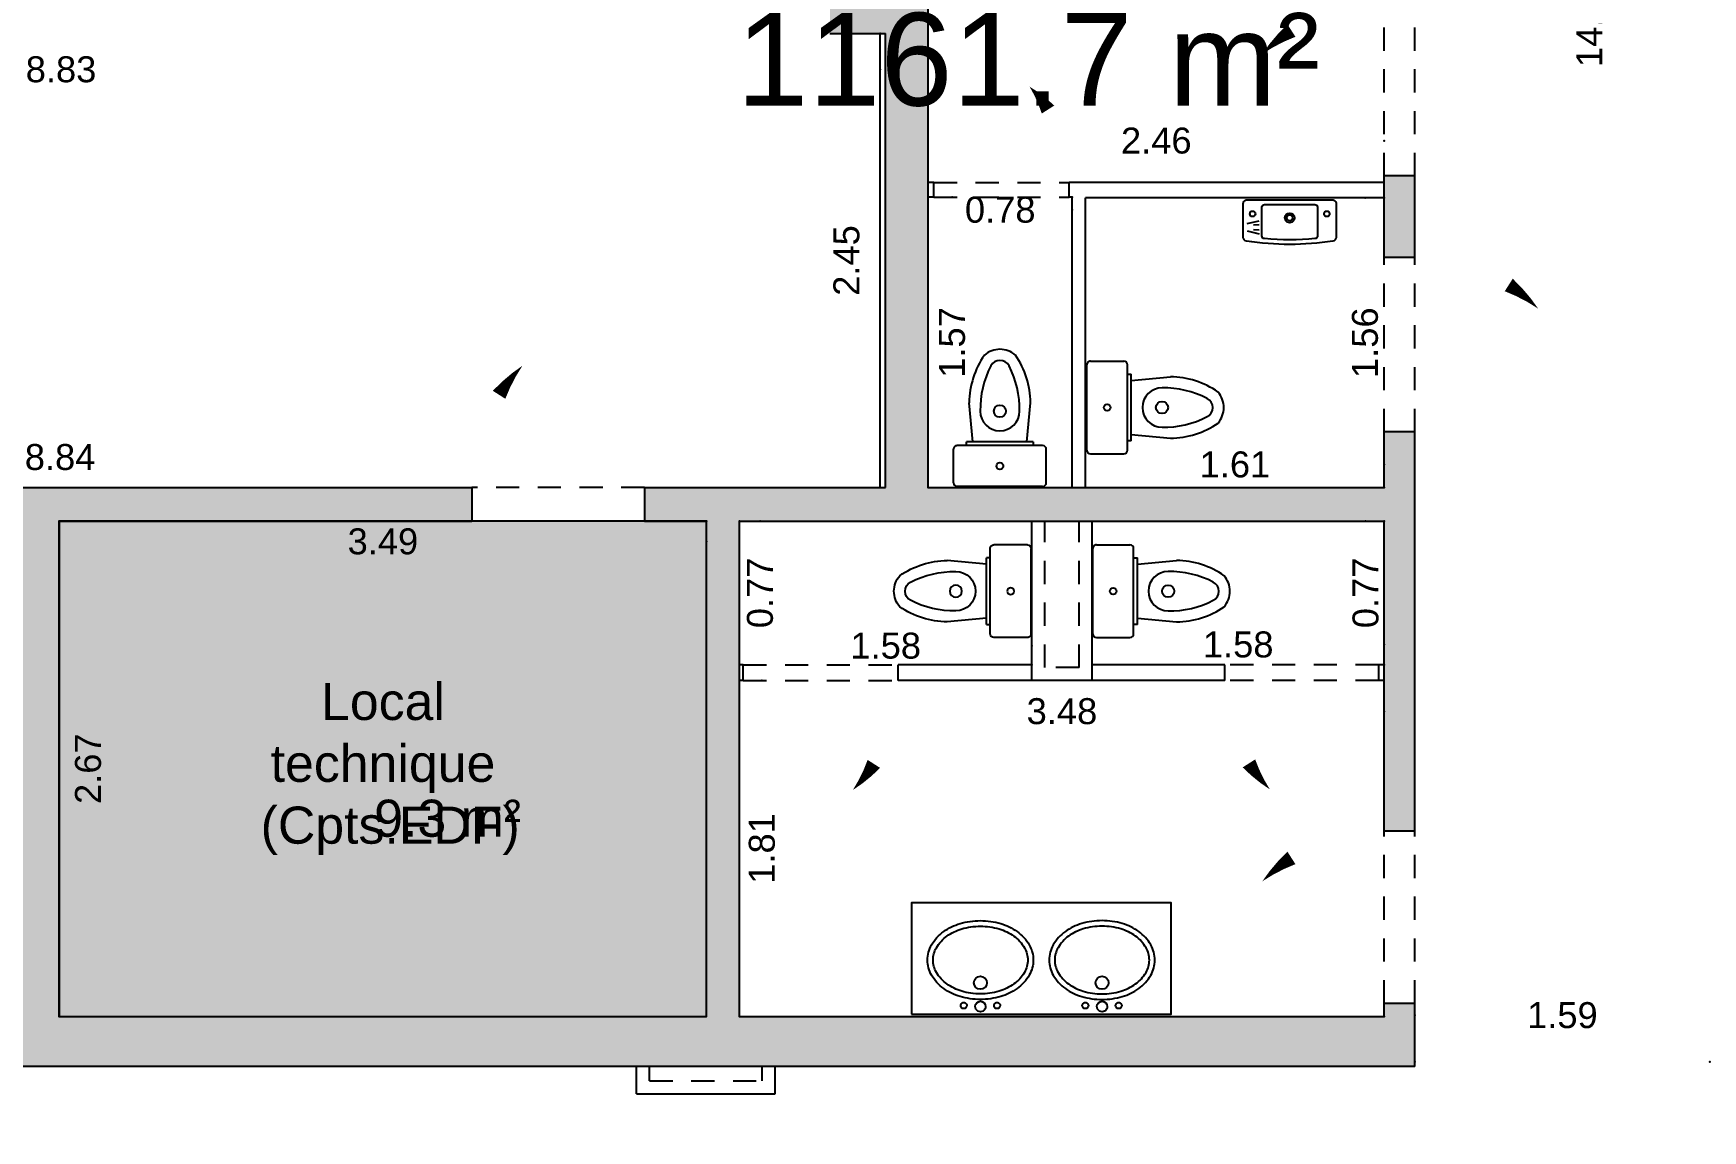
# Model space of a CAD drawing. Header units: metres. Extents: x 46.9 to 94.2, y 5.9 to 84.
# Drawn here: x 65.88 to 74.88, y 17.22 to 23.13 of the extents above; entities that cross this region are included whole.
import ezdxf
from ezdxf.enums import TextEntityAlignment as Align

# ---------------------------------------------------------------- set-up
doc = ezdxf.new("R2010")
doc.units = ezdxf.units.M
doc.header["$PDSIZE"] = 0.02
doc.linetypes.add('CACHE2', pattern=[0.1875, 0.125, -0.0625])
for name, color, linetype in [('GEX_BAT_cloison', 2, 'Continuous'), ('GEX_BAT_coffrage', 221, 'Continuous'), ('GEX_BAT_gaine_tremie', 13, 'Continuous'), ('GEX_BAT_linteau_cloison', 3, 'CACHE2'), ('GEX_BAT_linteau_mur', 6, 'CACHE2'), ('GEX_BAT_mur', 1, 'Continuous'), ('GEX_EDS_sdp_1-SDP_su', 10, 'Continuous'), ('GEX_EDS_sdp_7-LT_su', 7, 'Continuous'), ('GEX_MEP_txt_cot_plani', 30, 'Continuous'), ('GEX_MEP_txt_designation', 7, 'Continuous')]:
    doc.layers.add(name, color=color, linetype=linetype)
for name, color, linetype, true_color in [('GEX_EDS_sdp_7-LT', 150, 'Continuous', 0x007fff), ('GEX_EQU_sanitaire', 9, 'Continuous', 0x808080), ('GEX_MEP_mur_pochage', 7, 'Continuous', 0x999999), ('GEX_MEP_ouvrant_porte', 9, 'Continuous', 0x808080)]:
    doc.layers.add(name, color=color, linetype=linetype, true_color=true_color)
doc.styles.add('Cota100', font='swissl.ttf', dxfattribs={"height": 0.14})
doc.styles.add('Désignation', font='swissl.ttf', dxfattribs={"height": 0.2})
doc.styles.add('SURF', font='swissl.ttf')
doc.dimstyles.new('00SCP', dxfattribs={"dimtxt": 0.2, "dimasz": 0.1, "dimexe": 1.25, "dimexo": 0.625, "dimgap": 0.05, "dimtad": 0, "dimzin": 0, "dimdsep": 46, "dimtxsty": 'Cota100', "dimblk": 'NONE', "dimcen": 0, "dimse1": 1, "dimse2": 1, "dimsd1": 1, "dimsd2": 1, "dimclrd": 256, "dimclrt": 256, "dimaunit": 2, "dimazin": 0, "dimtfac": 1, "dimtofl": 0, "dimtmove": 0, "dimatfit": 3, "dimldrblk": 'NONE', "dimfxl": 1, "dimlwd": -1, "dimarcsym": 0})

# ---------------------------------------------------------------- blocks, each defined once
blk = doc.blocks.new('WC_anc')
at = {"layer": 'GEX_EQU_sanitaire'}
for p, q in [((-0.2299999999995634, 0), (0.2299999999995634, 0)), ((-0.25, -0.01999999999998181), (-0.25, -0.2000000000000455)), ((0.25, -0.01999999999998181), (0.25, -0.2000000000000455)), ((-0.2299999999995634, -0.2200000000000273), (0.2299999999995634, -0.2200000000000273)), ((-0.1800211909576319, -0.2400000000000091), (-0.1800211909576319, -0.2200000000000273)), ((-0.1800211909576319, -0.2400000000000091), (0.1800211909576319, -0.2400000000000091)), ((-0.1455349706211564, -0.2400000000000091), (-0.1655349706215929, -0.4513128155659842)), ((0.1455349706211564, -0.2400000000000091), (0.1655349706215929, -0.4513128155659842)), ((0.1800211909576319, -0.2200000000000273), (0.1800211909576319, -0.2400000000000091))]:
    blk.add_line(p, q, dxfattribs=at)
for centre, radius in [((0, -0.1100000000000136), 0.01808360721902258), ((0, -0.4057859205188379), 0.03256487162645499)]:
    blk.add_circle(centre, radius, dxfattribs=at)
for centre, radius, start, end in [((-0.2299999999995634, -0.01999999999998181), 0.02, 90, 180), ((0.2299999999995634, -0.01999999999998181), 0.02, 0, 90), ((-0.2299999999995634, -0.2000000000000455), 0.02, 180, 270), ((0.2299999999995634, -0.2000000000000455), 0.02, 270, 0), ((0, -0.4057859205188379), 0.1060212552761711, 0, 180), ((0.4098907800525922, -0.4136457472908432), 0.51598738613228, 179.1272028522205, 207.1953121396612), ((-0.4098907800525922, -0.4136457472909569), 0.5159873861322742, 332.8046878603388, 0.8727971477925268), ((0.2980036237804597, -0.4449736446969155), 0.4635819383751183, 180.7835056242657, 214.5960937535765), ((-0.2980036237804597, -0.4449736446970292), 0.4635819383751183, 325.4039062464342, 359.2164943749918), ((0.002048223230303847, -0.6047060774502597), 0.1343332534198252, 230.3853511661666, 269.1263585809832), ((0, -0.6242586016226142), 0.05515311442279596, 207.195312139602, 332.8046878603388), ((-0.002048223230303847, -0.6047060774502597), 0.1343332534198252, 270.8736414190167, 309.6146488338334)]:
    blk.add_arc(centre, radius, start, end, dxfattribs=at)
blk = doc.blocks.new('Lav_main')
at = {"layer": 'GEX_EQU_sanitaire'}
for p, q in [((-0.2299999999993361, -0.1277303202055009), (-0.1650000000006457, -0.1127303202056282)), ((-0.2299999999993361, -0.1677303202054645), (-0.1650000000006457, -0.1827303202053372)), ((-0.1949999999994816, -0.1350476248944688), (-0.1650000000006457, -0.133076686077402)), ((-0.1949999999994816, -0.1604130155160419), (-0.1650000000006457, -0.1623839543335635))]:
    blk.add_line(p, q, dxfattribs=at)
for points in [[(0.2499999999997726, -0.2028684423153209, -0.3713026147036146), (0.2329629629626879, -0.2226477447138677, -0.07448503859050569), (-0.2329629629623469, -0.2226477447138677, -0.3713026316475299), (-0.2499999999997726, -0.2028684411247923), (-0.2499999999997726, -0.01999999999998181, -0.4142135623730951), (-0.2299999999997908, 0), (0.2299999999997908, 0, -0.4142135623797548), (0.2500000000002274, -0.01999999999998181)], [(-0.1850000000005139, -0.0749999999998181, -1), (-0.2150000000004866, -0.0749999999998181, -1)], [(0.1350000000004457, -0.02500000000009095, -0.4142135623619958), (0.1499999999998636, -0.03999999999996362), (0.1499999999998636, -0.1940422529369243, -0.3886084416338944), (0.1363213703097017, -0.208983938935944, -0.04413145973066457), (-0.1363213703099291, -0.208983938935944, -0.3886084416306387), (-0.1499999999994088, -0.1940422529360148), (-0.1499999999994088, -0.03999999999996362, -0.4142135623719853), (-0.1349999999994793, -0.02500000000009095)], [(0.02602152959917703, -0.09685071190733652, -1), (-0.02602152959872228, -0.09685071190733652, -1)], [(0.01602152959918612, -0.09685071190733652, -1), (-0.01602152959873138, -0.09685071190733652, -1)], [(0.2150000000009413, -0.0749999999998181, -1), (0.1850000000009686, -0.0749999999998181, -1)]]:
    blk.add_lwpolyline(points, format="xyb", close=True, dxfattribs=at)
blk = doc.blocks.new('Lav_mod_2ov')
at = {"layer": 'GEX_EQU_sanitaire'}
blk.add_lwpolyline([(0.7000207639293308, 0), (-0.7000207639293876, -4.547473508864641e-13), (-0.7000207639293876, -0.6000000000003638), (0.7000207639293876, -0.6000000000003638)], close=True, dxfattribs=at)
for points in [[(-0.129994408372113, -0.1385473538216502, 0.08343840775333503), (-0.2183157912086244, -0.09537174992829023, 0.0721734136228781), (-0.3277664005445331, -0.0794901745784955, 0.0721734136228706), (-0.4372170098804418, -0.09537174992829023, 0.08343840775334628), (-0.5255383927169532, -0.1385473538216502, 0.1066419042165774), (-0.5908948619353396, -0.2105371480147369, 0.1319220404663405), (-0.6127664005443876, -0.2919901745785864, 0.1319220404663596), (-0.5908948619353396, -0.373443201142436, 0.1066419042165322), (-0.5255383927169532, -0.4454329953355227, 0.08343840775340261), (-0.4372170098804418, -0.4886085992288827, 0.07217341362286965), (-0.3277664005445331, -0.5044901745786774, 0.07217341362287064), (-0.2183157912086244, -0.4886085992288827, 0.08343840775339216), (-0.129994408372113, -0.4454329953355227, 0.106641904216594), (-0.06463793915372662, -0.373443201142436, 0.1319220404662997), (-0.04276640054467862, -0.2919901745785864, 0.1319220404663559), (-0.06463793915372662, -0.2105371480147369, 0.1066419042166187)], [(-0.4340038180604324, -0.04663304784207867, -1), (-0.4012638338948591, -0.04663304784207867, -1)], [(-0.3557916336656604, -0.04155264907421952, -1), (-0.299741167423349, -0.04155264907421952, -1)], [(-0.2542689671923881, -0.04663304784207867, -1), (-0.2215289830268148, -0.04663304784207867, -1)], [(0.129994408370294, -0.1385473538216502, -0.08343840775333503), (0.2183157912068054, -0.09537174992829023, -0.0721734136228781), (0.3277664005427141, -0.0794901745784955, -0.0721734136228706), (0.4372170098786228, -0.09537174992829023, -0.08343840775334628), (0.5255383927151343, -0.1385473538216502, -0.1066419042165774), (0.5908948619335206, -0.2105371480147369, -0.1319220404663405), (0.6127664005425686, -0.2919901745785864, -0.1319220404663596), (0.5908948619335206, -0.373443201142436, -0.1066419042165322), (0.5255383927151343, -0.4454329953355227, -0.08343840775340261), (0.4372170098786228, -0.4886085992288827, -0.07217341362286965), (0.3277664005427141, -0.5044901745786774, -0.07217341362287064), (0.2183157912068054, -0.4886085992288827, -0.08343840775339216), (0.129994408370294, -0.4454329953355227, -0.106641904216594), (0.06463793915190763, -0.373443201142436, -0.1319220404662997), (0.04276640054285963, -0.2919901745785864, -0.1319220404663559), (0.06463793915190763, -0.2105371480147369, -0.1066419042166187)], [(0.2215289830286338, -0.04663304784207867, -1), (0.2542689671942071, -0.04663304784207867, -1)], [(0.2997411674252248, -0.04155264907421952, -1), (0.3557916336675362, -0.04155264907421952, -1)], [(0.4340038180622514, -0.04663304784207867, -1), (0.4012638338966781, -0.04663304784207867, -1)], [(-0.5080786297443751, -0.4210371621466038, 0.08343840775082854), (-0.4286903762740621, -0.459845836508066, 0.07217341362286417), (-0.3277664005445331, -0.4744901745784773, 0.07217341362286536), (-0.2268424248150041, -0.459845836508066, 0.08343840775339512), (-0.1474541713423605, -0.4210371621452396, 0.106641904216594), (-0.09060279019740847, -0.3584156760521182, 0.1319220404663075), (-0.07276640054533345, -0.2919901745785864, 0.1319220404663613), (-0.09060279019740847, -0.2255646731050547, 0.106641904216621), (-0.1474541713423605, -0.1629431870119333, 0.08343840775333325), (-0.2268424248150041, -0.1241345126491069, 0.07217341362287374), (-0.3277664005445331, -0.1094901745786956, 0.0721734136228653), (-0.4286903762740621, -0.1241345126491069, 0.08343840775334462), (-0.5080786297467057, -0.1629431870119333, 0.1066419042165777), (-0.5649300108916577, -0.2255646731050547, 0.1319220404663368), (-0.5827664005437327, -0.2919901745785864, 0.1319220404663605), (-0.5649300108916577, -0.3584156760521182, 0.1066419042198547)], [(-0.2927664005445081, -0.169490174578641, -1), (-0.3627664005445581, -0.169490174578641, -1)], [(0.5080786297425561, -0.4210371621466038, -0.08343840775082854), (0.4286903762722432, -0.459845836508066, -0.07217341362286417), (0.3277664005427141, -0.4744901745784773, -0.07217341362286536), (0.2268424248131851, -0.459845836508066, -0.08343840775339512), (0.1474541713405415, -0.4210371621452396, -0.106641904216594), (0.09060279019558948, -0.3584156760521182, -0.1319220404663075), (0.07276640054351446, -0.2919901745785864, -0.1319220404663613), (0.09060279019558948, -0.2255646731050547, -0.106641904216621), (0.1474541713405415, -0.1629431870119333, -0.08343840775333325), (0.2268424248131851, -0.1241345126491069, -0.07217341362287374), (0.3277664005427141, -0.1094901745786956, -0.0721734136228653), (0.4286903762722432, -0.1241345126491069, -0.08343840775334462), (0.5080786297448867, -0.1629431870119333, -0.1066419042165777), (0.5649300108898387, -0.2255646731050547, -0.1319220404663368), (0.5827664005419138, -0.2919901745785864, -0.1319220404663605), (0.5649300108898387, -0.3584156760521182, -0.1066419042198547)], [(0.3627664005463771, -0.169490174578641, -1), (0.2927664005463271, -0.169490174578641, -1)]]:
    blk.add_lwpolyline(points, format="xyb", close=True, dxfattribs=at)
blk = doc.blocks.new('*D104')
at = {"color": 0, "transparency": 16777216}
for p in [(70.70781804158922, 24.68764325520896), (73.16558929058645, 24.68764078468393), (73.16558714425383, 22.55238832104895)]:
    blk.add_point(p, dxfattribs=at)
at = {"layer": 'GEX_MEP_txt_cot_plani', "transparency": 16777216, "insert": (71.93670151975523, 22.55238955631146), "char_height": 0.14, "attachment_point": 5, "rotation": 359.9999424069032, "style": 'Cota100'}
blk.add_mtext('2.46', dxfattribs=at)
blk = doc.blocks.new('_None')
blk = doc.blocks.new('*D105')
at = {"color": 0, "transparency": 16777216}
for p in [(70.70781804158922, 24.68764325520896), (70.85465804506286, 24.68764310760746), (70.70781566935054, 22.32764325520838)]:
    blk.add_point(p, dxfattribs=at)
at = {"layer": 'GEX_MEP_txt_cot_plani', "transparency": 16777216, "insert": (70.85465685894354, 23.50764310760717), "char_height": 0.14, "attachment_point": 5, "rotation": 89.99994240709174, "style": 'Cota100'}
blk.add_mtext('2.36', dxfattribs=at)
blk = doc.blocks.new('*D106')
at = {"color": 0, "transparency": 16777216}
for p in [(70.70781558893485, 22.24764325520936), (71.48281558893812, 22.24764247618713), (71.48281552066905, 22.17972588862175)]:
    blk.add_point(p, dxfattribs=at)
at = {"layer": 'GEX_MEP_txt_cot_plani', "transparency": 16777216, "insert": (71.09531552066743, 22.17972627813285), "char_height": 0.14, "attachment_point": 5, "rotation": 359.9999424068567, "style": 'Cota100'}
blk.add_mtext('0.78', dxfattribs=at)
blk = doc.blocks.new('*D107')
at = {"color": 0, "transparency": 16777216}
for p in [(70.70781558893394, 22.24764325520936), (70.83634470865236, 22.24764312601363), (70.70781401553266, 20.68236020684617)]:
    blk.add_point(p, dxfattribs=at)
at = {"layer": 'GEX_MEP_txt_cot_plani', "transparency": 16777216, "insert": (70.83634392195174, 21.46500160183203), "char_height": 0.14, "attachment_point": 5, "rotation": 89.99994240705968, "style": 'Cota100'}
blk.add_mtext('1.57', dxfattribs=at)
blk = doc.blocks.new('*D108')
at = {"color": 0, "transparency": 16777216}
for p in [(73.06200992138062, 22.24514088879969), (73.16558683541915, 22.24514078468565), (73.16558526453171, 20.68235773633023)]:
    blk.add_point(p, dxfattribs=at)
at = {"layer": 'GEX_MEP_txt_cot_plani', "transparency": 16777216, "insert": (73.06200913593692, 21.46374936462198), "char_height": 0.14, "attachment_point": 5, "rotation": 89.99994240709245, "style": 'Cota100'}
blk.add_mtext('1.56', dxfattribs=at)
blk = doc.blocks.new('*D109')
at = {"color": 0, "transparency": 16777216}
for p in [(73.16558538943514, 20.80661680065078), (71.55558526453116, 20.68235935467874), (73.16558526453174, 20.68235773633024)]:
    blk.add_point(p, dxfattribs=at)
at = {"layer": 'GEX_MEP_txt_cot_plani', "transparency": 16777216, "insert": (72.36058538943486, 20.80661760982503), "char_height": 0.14, "attachment_point": 5, "rotation": 359.9999424071184, "style": 'Cota100'}
blk.add_mtext('1.61', dxfattribs=at)
blk = doc.blocks.new('*D110')
at = {"color": 0, "transparency": 16777216}
for p in [(71.2655844074985, 19.82974662463948), (69.6905843048662, 19.72764427770744), (71.26558430486507, 19.72764269454001)]:
    blk.add_point(p, dxfattribs=at)
at = {"layer": 'GEX_MEP_txt_cot_plani', "transparency": 16777216, "insert": (70.47808440749907, 19.82974741622319), "char_height": 0.14, "attachment_point": 5, "rotation": 359.9999424071034, "style": 'Cota100'}
blk.add_mtext('1.58', dxfattribs=at)
blk = doc.blocks.new('*D111')
at = {"color": 0, "transparency": 16777216}
for p in [(69.69058508360284, 20.50236122934984), (69.80095593893992, 20.50236111840631), (69.69058430486619, 19.72764427770743)]:
    blk.add_point(p, dxfattribs=at)
at = {"layer": 'GEX_MEP_txt_cot_plani', "transparency": 16777216, "insert": (69.80095554957161, 20.1150026425851), "char_height": 0.14, "attachment_point": 5, "rotation": 89.99994240693562, "style": 'Cota100'}
blk.add_mtext('0.77', dxfattribs=at)
blk = doc.blocks.new('*D112')
at = {"color": 0, "transparency": 16777216}
for p in [(73.16558441394182, 19.83615501536497), (71.59058430486496, 19.72764236785406), (73.16558430486475, 19.72764078468481)]:
    blk.add_point(p, dxfattribs=at)
at = {"layer": 'GEX_MEP_txt_cot_plani', "transparency": 16777216, "insert": (72.37808441394193, 19.83615580694959), "char_height": 0.14, "attachment_point": 5, "rotation": 359.9999424070372, "style": 'Cota100'}
blk.add_mtext('1.58', dxfattribs=at)
blk = doc.blocks.new('*D113')
at = {"color": 0, "transparency": 16777216}
for p in [(73.06522914379316, 20.50235783720476), (73.16558508360137, 20.50235773632812), (73.16558430486474, 19.7276407846848)]:
    blk.add_point(p, dxfattribs=at)
at = {"layer": 'GEX_MEP_txt_cot_plani', "transparency": 16777216, "insert": (73.06522875442485, 20.1149993613831), "char_height": 0.14, "attachment_point": 5, "rotation": 89.99994240693546, "style": 'Cota100'}
blk.add_mtext('0.77', dxfattribs=at)
blk = doc.blocks.new('*D114')
at = {"color": 0, "transparency": 16777216}
for p in [(69.69058421942646, 19.6426442777074), (69.81114346699317, 19.64264415652285), (69.69058239975402, 17.83236122935158)]:
    blk.add_point(p, dxfattribs=at)
at = {"layer": 'GEX_MEP_txt_cot_plani', "transparency": 16777216, "insert": (69.81114255715696, 18.73750263234493), "char_height": 0.14, "attachment_point": 5, "rotation": 89.99994240704487, "style": 'Cota100'}
blk.add_mtext('1.81', dxfattribs=at)
blk = doc.blocks.new('*D115')
at = {"color": 0, "transparency": 16777216}
for p in [(73.16558405238835, 19.47649380886287), (69.69058239975402, 17.83236122935159), (73.16558239975531, 17.83235773639262)]:
    blk.add_point(p, dxfattribs=at)
at = {"layer": 'GEX_MEP_txt_cot_plani', "transparency": 16777216, "insert": (71.42808405238773, 19.47649555534235), "char_height": 0.14, "attachment_point": 5, "rotation": 359.99994240811316, "style": 'Cota100'}
blk.add_mtext('3.48', dxfattribs=at)
blk = doc.blocks.new('*D116')
at = {"color": 0, "transparency": 16777216}
for p in [(66.0228138346074, 20.50236491614214), (69.51281383460443, 20.50236140804554), (69.51281372357155, 20.39190127267557)]:
    blk.add_point(p, dxfattribs=at)
at = {"layer": 'GEX_MEP_txt_cot_plani', "transparency": 16777216, "insert": (67.76781372357303, 20.39190302672386), "char_height": 0.14, "attachment_point": 5, "rotation": 359.99994240712635, "style": 'Cota100'}
blk.add_mtext('3.49', dxfattribs=at)
blk = doc.blocks.new('*D117')
at = {"color": 0, "transparency": 16777216}
for p in [(66.0228138346065, 20.50236491614213), (66.17902647437968, 20.50236475911941), (66.02281115076036, 17.83236491614297)]:
    blk.add_point(p, dxfattribs=at)
at = {"layer": 'GEX_MEP_txt_cot_plani', "transparency": 16777216, "insert": (66.17902513245664, 19.16736475911982), "char_height": 0.14, "attachment_point": 5, "rotation": 89.99994240709535, "style": 'Cota100'}
blk.add_mtext('2.67', dxfattribs=at)
blk = doc.blocks.new('*D118')
at = {"color": 0, "transparency": 16777216}
for p in [(70.26692931890264, 23.13106636737837), (70.4478164769416, 23.13106618555321), (70.4478140155379, 20.68236046819492)]:
    blk.add_point(p, dxfattribs=at)
at = {"layer": 'GEX_MEP_txt_cot_plani', "transparency": 16777216, "insert": (70.26692808820077, 21.90671350869922), "char_height": 0.14, "attachment_point": 5, "rotation": 89.99994240710782, "style": 'Cota100'}
blk.add_mtext('2.45', dxfattribs=at)
blk = doc.blocks.new('*D119')
at = {"color": 0, "transparency": 16777216}
for p in [(61.60781418061832, 20.84659193460992), (61.60781401554412, 20.68236935403729), (70.44781401553608, 20.68236046819493)]:
    blk.add_point(p, dxfattribs=at)
at = {"layer": 'GEX_MEP_txt_cot_plani', "transparency": 16777216, "insert": (66.02781418061431, 20.84658749168873), "char_height": 0.14, "attachment_point": 5, "rotation": 359.99994240709674, "style": 'Cota100'}
blk.add_mtext('8.84', dxfattribs=at)
blk = doc.blocks.new('*D134')
at = {"color": 0, "transparency": 16777216}
for p in [(73.33058240543427, 17.83801016206051), (73.33058215278922, 17.58666875026846), (74.92058215278482, 17.58666715202161)]:
    blk.add_point(p, dxfattribs=at)
at = {"layer": 'GEX_MEP_txt_cot_plani', "transparency": 16777216, "insert": (74.12558240543208, 17.83800936293708), "char_height": 0.14, "attachment_point": 5, "rotation": 359.99994240704456, "style": 'Cota100'}
blk.add_mtext('1.59', dxfattribs=at)
blk = doc.blocks.new('*D135')
at = {"color": 0, "transparency": 16777216}
for p in [(74.27054186268829, 30.32763967395834), (74.88143583013513, 30.32763905990305), (74.88142149007851, 16.06140907932513)]:
    blk.add_point(p, dxfattribs=at)
at = {"layer": 'GEX_MEP_txt_cot_plani', "transparency": 16777216, "insert": (74.27053469266, 23.19452468366937), "char_height": 0.14, "attachment_point": 5, "rotation": 89.9999424077192, "style": 'Cota100'}
blk.add_mtext('14.27', dxfattribs=at)
blk = doc.blocks.new('*D146')
at = {"color": 0, "transparency": 16777216}
for p in [(61.61781647694804, 23.13107506134383), (70.44781647694433, 23.1310661855532), (70.4478162815054, 22.93663552795441)]:
    blk.add_point(p, dxfattribs=at)
at = {"layer": 'GEX_MEP_txt_cot_plani', "transparency": 16777216, "insert": (66.03281628150727, 22.9366399658497), "char_height": 0.14, "attachment_point": 5, "rotation": 359.99994240709594, "style": 'Cota100'}
blk.add_mtext('8.83', dxfattribs=at)

msp = doc.modelspace()

# ---------------------------------------------------------------- hatches: boundary and pattern name
at = {"layer": 'GEX_EDS_sdp_7-LT'}
msp.add_hatch(color=256, dxfattribs=at).paths.add_polyline_path([(66.02281115076039, 17.83236491614298), (69.51281115075562, 17.83236140804001), (69.51281383460537, 20.50236140804373), (66.02281383461013, 20.50236491614669)])
at = {"layer": 'GEX_MEP_mur_pochage'}
h = msp.add_hatch(color=256, dxfattribs=at)
h.paths.add_polyline_path([(73.3305925021532, 27.88264061882728), (73.44119507123105, 27.88264050765065), (73.44119597087138, 28.77764050765018), (73.33059340179352, 28.7776406188259), (73.33059345205493, 28.82764061882699), (73.1655934520495, 28.82764078468244), (73.16559338401021, 28.75995122970471), (72.3355933840121, 28.75995206400876), (72.33559322318342, 28.5999520640089), (73.16559322318608, 28.59995122970486), (73.16559215768757, 27.53995122970446), (72.98559215768728, 27.53995141063842), (72.98559199685678, 27.37995141063857), (73.16559199685798, 27.3799512297046), (73.16558953917865, 24.93495122970671), (70.7078182901787, 24.93495370022356), (70.70782074785893, 27.37995370022236), (72.05559199685831, 27.37995234546179), (72.05559215768699, 27.53995234546164), (71.45559215768299, 27.53995294857305), (71.45559338401017, 28.75995294857239), (71.19559338401177, 28.75995320992115), (71.19559322317946, 28.5999532099213), (71.28059322318222, 28.59995312448063), (71.28059217778991, 27.55995312448067), (70.48059217778791, 27.55995392862951), (70.48059018751883, 25.57995392862995), (68.51059018752312, 25.57995590884548), (68.5105932231836, 28.59995590884409), (70.27559322318302, 28.59995413469187), (70.2755933840117, 28.75995413469172), (68.24559338401286, 28.75995617521858), (68.24559322318419, 28.59995617521872), (68.34059322318444, 28.59995607972633), (68.34059018752578, 25.57995607972771), (66.46059018752567, 25.57995796947671), (66.46059322318524, 28.59995796947533), (67.31559322318208, 28.59995711004103), (67.31559338401166, 28.7599571100418), (65.13386662863013, 28.75995930308181), (65.1338682537662, 30.37671222518566), (65.16386825376503, 30.37671219503045), (65.16386836257243, 30.48495927292606), (57.77886836257494, 30.48496669622273), (57.77886842927273, 30.55131946976508), (56.73331759207667, 30.55132052073714), (56.73331728047015, 30.24132052073764), (56.75416347733881, 30.24132049978289), (56.7541634268382, 30.19107995022296), (61.61782357355787, 30.1910750613406), (61.61782351324746, 30.1310750613402), (61.78782351324753, 30.13107489045888), (61.78782359366141, 30.2110748904588), (64.80782359365821, 30.21107185479741), (64.80782227686632, 28.90107185479883), (61.78782227686679, 28.90107489045931), (61.78782257842431, 29.20107489045859), (61.61782257842242, 29.20107506134082), (61.61781647694625, 23.13107506134384), (62.17781647694665, 23.13107449844028), (62.17781663274855, 23.28607449843912), (61.81281663274785, 23.28607486533292), (61.81282071379792, 27.34607486533059), (64.95804432310615, 27.34607170379877), (64.95804024205245, 23.28607170379837), (64.85781663274702, 23.28607180454219), (64.85781647694512, 23.13107180454244), (65.44781647694253, 23.13107121148278), (65.44781666792733, 23.32107121148147), (65.08781666792311, 23.32107157334849), (65.08781879891649, 25.44107157334747), (70.54781879892107, 25.44106608503353), (70.54781666792405, 23.32106608503454), (70.17781666792598, 23.3210664569533), (70.17781647693937, 23.1310664569537), (70.47781647694228, 23.131066155398), (70.47781401553857, 20.68236043803972), (69.17781401553839, 20.68236174478079), (69.17781383460624, 20.50236174478141), (69.51281383460264, 20.50236140804373), (69.51281115075835, 17.83236140804547), (66.02281115075857, 17.83236491614389), (66.02281383460559, 20.50236491614214), (68.24781383460413, 20.50236267960372), (68.247814015539, 20.68236267960401), (65.07839935241009, 20.68236586545481), (65.07839905933815, 20.39080481930978), (65.74325777866761, 20.39080415100307), (65.7432549358482, 17.56264824550544), (73.3305821286358, 17.56264061883212), (73.33058247039935, 17.90264061883227), (73.16558247039939, 17.90264078468863), (73.16558239975257, 17.83235773633078), (69.6905823997522, 17.8323612293525), (69.69058508360104, 20.50236122935075), (73.16558508359867, 20.50235773632903), (73.16558340522079, 18.83264078468801), (73.33058340522075, 18.83264061883165), (73.33058556637206, 20.98264061883128), (73.16558556637119, 20.98264078468674), (73.16558526452991, 20.68235773633023), (70.70781401553086, 20.68236020684708), (70.7078180415865, 24.68764325520897), (73.16558929058465, 24.68764078468394), (73.16558788835027, 23.29264078468532), (73.33058788835115, 23.29264061882986)])
h.paths.add_polyline_path([(66.300590187524, 25.5799581303072), (65.08781893852301, 25.57995934936662), (65.08782197418168, 28.59995934936524), (66.30059322318539, 28.59995813030491)], flags=16)
h.paths.add_polyline_path([(64.93782088970329, 27.52107172412707), (61.8128208897042, 27.52107486532987), (61.81282210095378, 28.72607486532979), (64.93782210094923, 28.72607172412427)], flags=16)
msp.add_hatch(color=256, dxfattribs=at).paths.add_polyline_path([(73.33058695352975, 22.36264061882957), (73.16558695352978, 22.36264078468594), (73.16558651124706, 21.92264078468543), (73.33058651124702, 21.92264061882997)])

# ---------------------------------------------------------------- linework, layer by layer
at = {"layer": 'GEX_BAT_cloison'}
for p, q in [((70.73781566935031, 22.32764322505409), (70.70781566934966, 22.3276432552093)), ((70.73781558893461, 22.24764322505325), (70.73781566935031, 22.32764322505409)), ((71.46781558893417, 22.24764249126565), (71.46781566934806, 22.32764249126558)), ((73.1655869183478, 22.32764078468517), (71.46781566934806, 22.32764249126558)), ((70.73781558893552, 22.24764322505325), (70.70781558893486, 22.24764325520937)), ((71.48281558893814, 22.24764247618805), (71.46781558893417, 22.24764249126565)), ((71.48281401553231, 20.68235942782758), (71.48281558893814, 22.24764247618805)), ((71.55558526453297, 20.68235935467874), (71.55558683542131, 22.24514240303415)), ((73.16558683542007, 22.24514078468565), (71.55558683542131, 22.24514240303415)), ((69.71058430486573, 19.72764425760397), (69.6905843048662, 19.72764427770744)), ((69.71058421942507, 19.64264425760393), (69.71058430486573, 19.72764425760397)), ((70.54558421942511, 19.64264341827402), (70.54558430486577, 19.72764341827315)), ((71.26558430486602, 19.72764269454001), (70.54558430486577, 19.72764341827315)), ((72.30558430486599, 19.72764164914679), (71.59058430486493, 19.72764236785406)), ((72.30558421942533, 19.64264164914675), (72.30558430486599, 19.72764164914679)), ((73.13558421942435, 19.6426408148418), (73.135584304865, 19.72764081484183)), ((73.16558430486475, 19.72764078468663), (73.135584304865, 19.72764081484183)), ((69.71058421942598, 19.64264425760393), (69.69058421942646, 19.6426442777074)), ((71.26558421942627, 19.64264269453997), (70.54558421942693, 19.64264341827402)), ((72.30558421942442, 19.64264164914675), (71.59058421942427, 19.64264236785493)), ((73.16558421942318, 19.64264078468659), (73.13558421942253, 19.64264081484271))]:
    msp.add_line(p, q, dxfattribs=at)
at = {"layer": 'GEX_BAT_coffrage'}
msp.add_line((70.44781401553973, 20.68236046819493), (70.44781647694435, 23.13106618555321), dxfattribs=at)
at = {"layer": 'GEX_BAT_gaine_tremie'}
for p, q in [((71.26558421942627, 19.64264269453997), (71.26558508360085, 20.5023596461815)), ((71.59058421942427, 19.64264236785493), (71.59058508360067, 20.50235931949737)), ((71.59058421942427, 19.64264236785493), (71.26558421942627, 19.64264269453997)), ((69.13500818178909, 17.41434575347648), (69.13500833085891, 17.56264483616269)), ((69.88195736119542, 17.41434500265404), (69.88195751026524, 17.56264408534025)), ((69.13500818178909, 17.41434575347648), (69.88195736119542, 17.41434500265404))]:
    msp.add_line(p, q, dxfattribs=at)
at = {"layer": 'GEX_BAT_gaine_tremie', "linetype": 'CACHE2'}
for p, q in [((71.33558428978904, 19.71264262417662), (71.33558508360147, 20.50235957581845)), ((71.52058428978671, 19.7126424382177), (71.52058508360005, 20.50235938986043)), ((71.52058428978671, 19.7126424382177), (71.33558428978813, 19.71264262417753)), ((69.20500825215277, 17.48434568311404), (69.20500833085862, 17.56264476579963)), ((69.81195743155877, 17.48434507301681), (69.81195751026553, 17.56264415570422)), ((69.20500825215277, 17.48434568311404), (69.81195743155877, 17.48434507301681))]:
    msp.add_line(p, q, dxfattribs=at)
at = {"layer": 'GEX_BAT_linteau_cloison'}
for p, q in [((70.73781566935031, 22.32764322505409), (71.46781566934533, 22.32764249126558)), ((70.73781558893825, 22.24764322505325), (71.46781558893417, 22.24764249126565)), ((69.710584304863, 19.72764425760306), (70.54558430486304, 19.72764341827315)), ((73.13558430486773, 19.72764081484183), (72.30558430486599, 19.72764164914588)), ((69.71058421942234, 19.64264425760393), (70.54558421942511, 19.64264341827402)), ((73.13558421942435, 19.6426408148418), (72.3055842194226, 19.64264164914675))]:
    msp.add_line(p, q, dxfattribs=at)
at = {"layer": 'GEX_BAT_linteau_mur'}
for p, q in [((73.16558695352705, 22.36264078468594), (73.16558788835118, 23.29264078468441)), ((73.33058695352975, 22.36264061882957), (73.33058788835206, 23.29264061882895)), ((73.16558556637483, 20.98264078468583), (73.16558651124706, 21.92264078468543)), ((73.33058556637297, 20.98264061883037), (73.33058651124702, 21.92264061882997)), ((69.1778140155402, 20.68236174478079), (68.24781401553719, 20.6823626796031)), ((69.17781383460897, 20.5023617447805), (68.24781383460595, 20.50236267960372)), ((73.16558247039848, 17.90264078468772), (73.1655834052217, 18.8326407846871)), ((73.33058247039844, 17.90264061883227), (73.33058340521893, 18.83264061883165))]:
    msp.add_line(p, q, dxfattribs=at)
at = {"layer": 'GEX_BAT_mur'}
for p, q in [((70.70781401553268, 20.68236020684617), (70.70781804158742, 24.68764325520806)), ((70.17781647694301, 23.1310664569537), (70.4778164769441, 23.131066155398)), ((70.47781401554039, 20.68236043803881), (70.4778164769441, 23.131066155398)), ((73.16558651124706, 21.92264078468543), (73.16558695352978, 22.36264078468594)), ((73.33058695352975, 22.36264061882957), (73.16558695352796, 22.36264078468594)), ((73.33058651124702, 21.92264061882997), (73.33058695352975, 22.36264061882957)), ((73.33058651124702, 21.92264061882997), (73.16558651124706, 21.92264078468543)), ((73.16558526453173, 20.68235773633023), (73.16558556637392, 20.98264078468674)), ((73.33058556637206, 20.98264061883037), (73.16558556637392, 20.98264078468583)), ((73.33058340522166, 18.83264061883165), (73.33058556637297, 20.98264061883037)), ((65.078399352411, 20.68236586545481), (68.247814015539, 20.68236267960401)), ((68.24781401553992, 20.6823626796031), (68.24781383460595, 20.50236267960372)), ((69.1778140155402, 20.68236174478079), (69.17781383460715, 20.5023617447805)), ((69.1778140155402, 20.68236174478079), (70.47781401554039, 20.68236043803881)), ((70.70781401553268, 20.68236020684617), (73.16558526453173, 20.68235773633023)), ((66.02281115076039, 17.83236491614298), (66.0228138346074, 20.50236491614214)), ((66.0228138346074, 20.50236491614214), (68.24781383460595, 20.50236267960372)), ((69.17781383460715, 20.5023617447805), (69.51281383460446, 20.50236140804373)), ((69.51281115076017, 17.83236140804456), (69.51281383460446, 20.50236140804373)), ((69.69058239975402, 17.83236122935159), (69.69058508360195, 20.50236122934984)), ((69.69058508360195, 20.50236122934984), (73.16558508359958, 20.50235773632812)), ((73.1655834052217, 18.8326407846871), (73.16558508359958, 20.50235773632812)), ((73.1655834052226, 18.8326407846871), (73.33058340522166, 18.83264061883165)), ((66.02281115076039, 17.83236491614298), (69.51281115076017, 17.83236140804456)), ((69.69058239975402, 17.83236122935159), (73.16558239975438, 17.83235773633078)), ((73.16558239975438, 17.83235773633078), (73.1655824704012, 17.90264078468772)), ((73.1655824704012, 17.90264078468772), (73.33058247040117, 17.90264061883227)), ((73.33058212863762, 17.56264061883212), (73.33058247040117, 17.90264061883227)), ((73.33058212863762, 17.56264061883212), (65.74325493585002, 17.56264824550544))]:
    msp.add_line(p, q, dxfattribs=at)
at = {"layer": 'GEX_EDS_sdp_7-LT'}
msp.add_lwpolyline([(66.02281115076039, 17.83236491614298), (69.51281115075562, 17.83236140804001), (69.51281383460537, 20.50236140804373), (66.02281383461013, 20.50236491614669)], close=True, dxfattribs=at)
at = {"layer": 'GEX_MEP_ouvrant_porte', "flags": 128}
for points in [[(73.16558788835118, 23.29264078468441, 0, 0, 0.1430387188212514), (72.66506172324534, 23.14646123214243, 0.07999999999999999, 0, 0.05432790184913119), (72.50797830804458, 23.0202507522099, 0, 0, 0), (73.16558695352705, 22.36264078468594, 0, 0, 0)], [(71.46781566934533, 22.32764249126558, 0, 0, 0.1430387188239408), (71.35307257971272, 22.72052862087003, 0.07999999999999999, 0, 0.05432790185114546), (71.25400413847001, 22.84383065646034, 0, 0, 0), (70.73781566935031, 22.32764322505409, 0, 0, 0)], [(73.33058556637297, 20.98264061883037, 0, 0, 0), (73.99526660881565, 21.64732032501888, 0, 0.07999999999999999, 0.05432790184948857), (73.83649438109114, 21.77488822607847, 0, 0, 0.1430387188208404), (73.33058651124702, 21.92264061882997, 0, 0, 0.1430387188208404)], [(69.1778140155402, 20.68236174478079, 0, 0, 0), (68.52020537005228, 21.33997171230385, 0, 0.07999999999999999, 0.05432790184866079), (68.3939945743241, 21.18288855083392, 0, 0, 0.143038718820806), (68.24781401553719, 20.6823626796031, 0, 0, 0.143038718820806)], [(69.71058421942234, 19.64264425760393, 0, 0, 0), (70.30101778822245, 19.05220950181956, 0, 0.07999999999999999, 0.05432790184856125), (70.41433608331135, 19.1932465338914, 0, 0, 0.1430387188202227), (70.54558421942511, 19.64264341827402, 0, 0, 0.1430387188202227)], [(72.3055842194226, 19.64264164914675, 0, 0, 0.1430387188195323), (72.43604554050671, 19.19593550179707, 0.07999999999999999, 0, 0.05432790184821896), (72.54868500108932, 19.05574277640426, 0, 0, 0), (73.13558421942435, 19.6426408148418, 0, 0, 0)], [(73.1655834052217, 18.8326407846871, 0, 0, 0.1430387188212457), (72.66505724011586, 18.68646123214421, 0.07999999999999999, 0, 0.054327901849277), (72.5079738249151, 18.56025075221078, 0, 0, 0), (73.16558247039848, 17.90264078468772, 0, 0, 0)]]:
    msp.add_lwpolyline(points, format="xyseb", dxfattribs=at)

# ---------------------------------------------------------------- block references
at = {"layer": 'GEX_EQU_sanitaire'}
for name, p, rotation in [('Lav_main', (72.65578429843117, 22.23358591484703), 359.9999424077749), ('WC_anc', (71.09379931213152, 20.68900815072902), 179.999942406941), ('WC_anc', (71.56173117615799, 21.11409786872628), 89.99994240688899), ('WC_anc', (71.594577423597, 20.12408557490289), 89.99994240688899), ('Lav_mod_2ov', (71.31639642431583, 17.84384712332121), 179.9999424070974)]:
    msp.add_blockref(name, p, dxfattribs=dict(at, rotation=rotation))
at = {"layer": 'GEX_EQU_sanitaire', "xscale": -1, "rotation": 269.9999424069932}
msp.add_blockref('WC_anc', (71.26159198313417, 20.12408590961604), dxfattribs=at)

# ---------------------------------------------------------------- texts
at = {"layer": 'GEX_EDS_sdp_1-SDP_su', "style": 'SURF'}
msp.add_text('1161.7 m²', height=0.5, dxfattribs=at).set_placement((71.24526950523787, 22.99167627184355), align=Align.MIDDLE_CENTER)
at = {"layer": 'GEX_EDS_sdp_7-LT_su', "style": 'SURF'}
msp.add_text('9.3 m²', height=0.2, dxfattribs=at).set_placement((68.11681222429743, 18.90036281128268), align=Align.MIDDLE_CENTER)
at = {"layer": 'GEX_MEP_txt_designation', "insert": (67.76831840051545, 19.16627315534424), "char_height": 0.2, "width": 2.024380952380952, "attachment_point": 5, "rotation": 359.999942407097, "style": 'Désignation'}
msp.add_mtext('Local\\Ptechnique\\P (Cpts.EDF)', dxfattribs=at)

# ---------------------------------------------------------------- dimensions: what is measured, and where the dimension line sits
at = {"layer": 'GEX_MEP_txt_cot_plani'}
for p1, p2, distance, picture, middle in [((74.88142149007854, 16.06140907932513), (74.88143583013516, 30.32763905990305), 0.6108939674471787, '*D135', (74.27053469266, 23.19452468366938)), ((61.61781647694806, 23.13107506134384), (70.44781647694435, 23.13106618555321), -0.19443065759889552, '*D146', (66.03281628150725, 22.93663996584971)), ((74.92058215278485, 17.58666715202162), (73.33058215278925, 17.58666875026847), -0.2513414117921675, '*D134', (74.12558240543208, 17.83800936293709))]:
    dim = msp.add_aligned_dim(p1=p1, p2=p2, distance=distance, dimstyle='00SCP', dxfattribs=at)
    dim.commit()
    dim.dimension.update_dxf_attribs({"geometry": picture, "text_midpoint": middle})
for p1, p2, distance, picture, middle in [((70.70781566935057, 22.32764325520839), (70.70781804158923, 24.68764325520897), -0.14684000347370188, '*D105', (70.85465685894354, 23.50764310760718)), ((70.70781804158923, 24.68764325520897), (73.16558929058647, 24.68764078468394), -2.135252463636067, '*D104', (71.9367015197552, 22.55238955631147)), ((70.44781401553792, 20.68236046819493), (70.44781647694163, 23.13106618555321), 0.18088715803907623, '*D118', (70.26692808820077, 21.90671350869922)), ((70.70781401553268, 20.68236020684617), (70.70781558893395, 22.24764325520937), -0.12852911971847292, '*D107', (70.83634392195174, 21.46500160183204)), ((70.70781558893486, 22.24764325520937), (71.48281558893814, 22.24764247618714), -0.06791658756542297, '*D106', (71.09531552066741, 22.17972627813286)), ((73.16558526453173, 20.68235773633023), (73.16558683541916, 22.24514078468565), 0.10357691403859354, '*D108', (73.0620091359369, 21.46374936462199)), ((70.4478140155361, 20.68236046819493), (61.60781401554414, 20.68236935403729), -0.16422258057270991, '*D119', (66.02781418061431, 20.84658749168874)), ((71.55558526453115, 20.68235935467874), (73.16558526453173, 20.68235773633023), 0.12425906432061379, '*D109', (72.36058538943483, 20.80661760982504)), ((66.02281115076039, 17.83236491614298), (66.0228138346065, 20.50236491614214), -0.15621263977326627, '*D117', (66.17902513245663, 19.16736475911983)), ((66.0228138346074, 20.50236491614214), (69.51281383460446, 20.50236140804554), -0.11046013537002505, '*D116', (67.76781372357303, 20.39190302672387)), ((69.6905843048662, 19.72764427770744), (69.69058508360285, 20.50236122934984), -0.11037085533712235, '*D111', (69.80095554957161, 20.11500264258511)), ((73.16558430486475, 19.72764078468481), (73.1655850836014, 20.50235773632812), 0.10035593980828947, '*D113', (73.06522875442485, 20.11499936138311)), ((69.6905843048662, 19.72764427770744), (71.26558430486511, 19.72764269454001), 0.10210393009952243, '*D110', (70.47808440749905, 19.8297474162232)), ((71.59058430486493, 19.72764236785406), (73.16558430486475, 19.72764078468481), 0.1085142306802156, '*D112', (72.3780844139419, 19.8361558069496)), ((69.69058239975402, 17.83236122935159), (69.69058421942646, 19.6426442777074), -0.12055924756677834, '*D114', (69.81114255715696, 18.73750263234494)), ((69.69058239975402, 17.83236122935159), (73.1655823997553, 17.83235773639262), 1.6441360724710805, '*D115', (71.42808405238772, 19.47649555534235))]:
    dim = msp.add_aligned_dim(p1=p1, p2=p2, distance=distance, dimstyle='00SCP', override={"dimtxt": 0.14}, dxfattribs=at)
    dim.commit()
    dim.dimension.update_dxf_attribs({"geometry": picture, "text_midpoint": middle})

doc.saveas('drawing.dxf')
